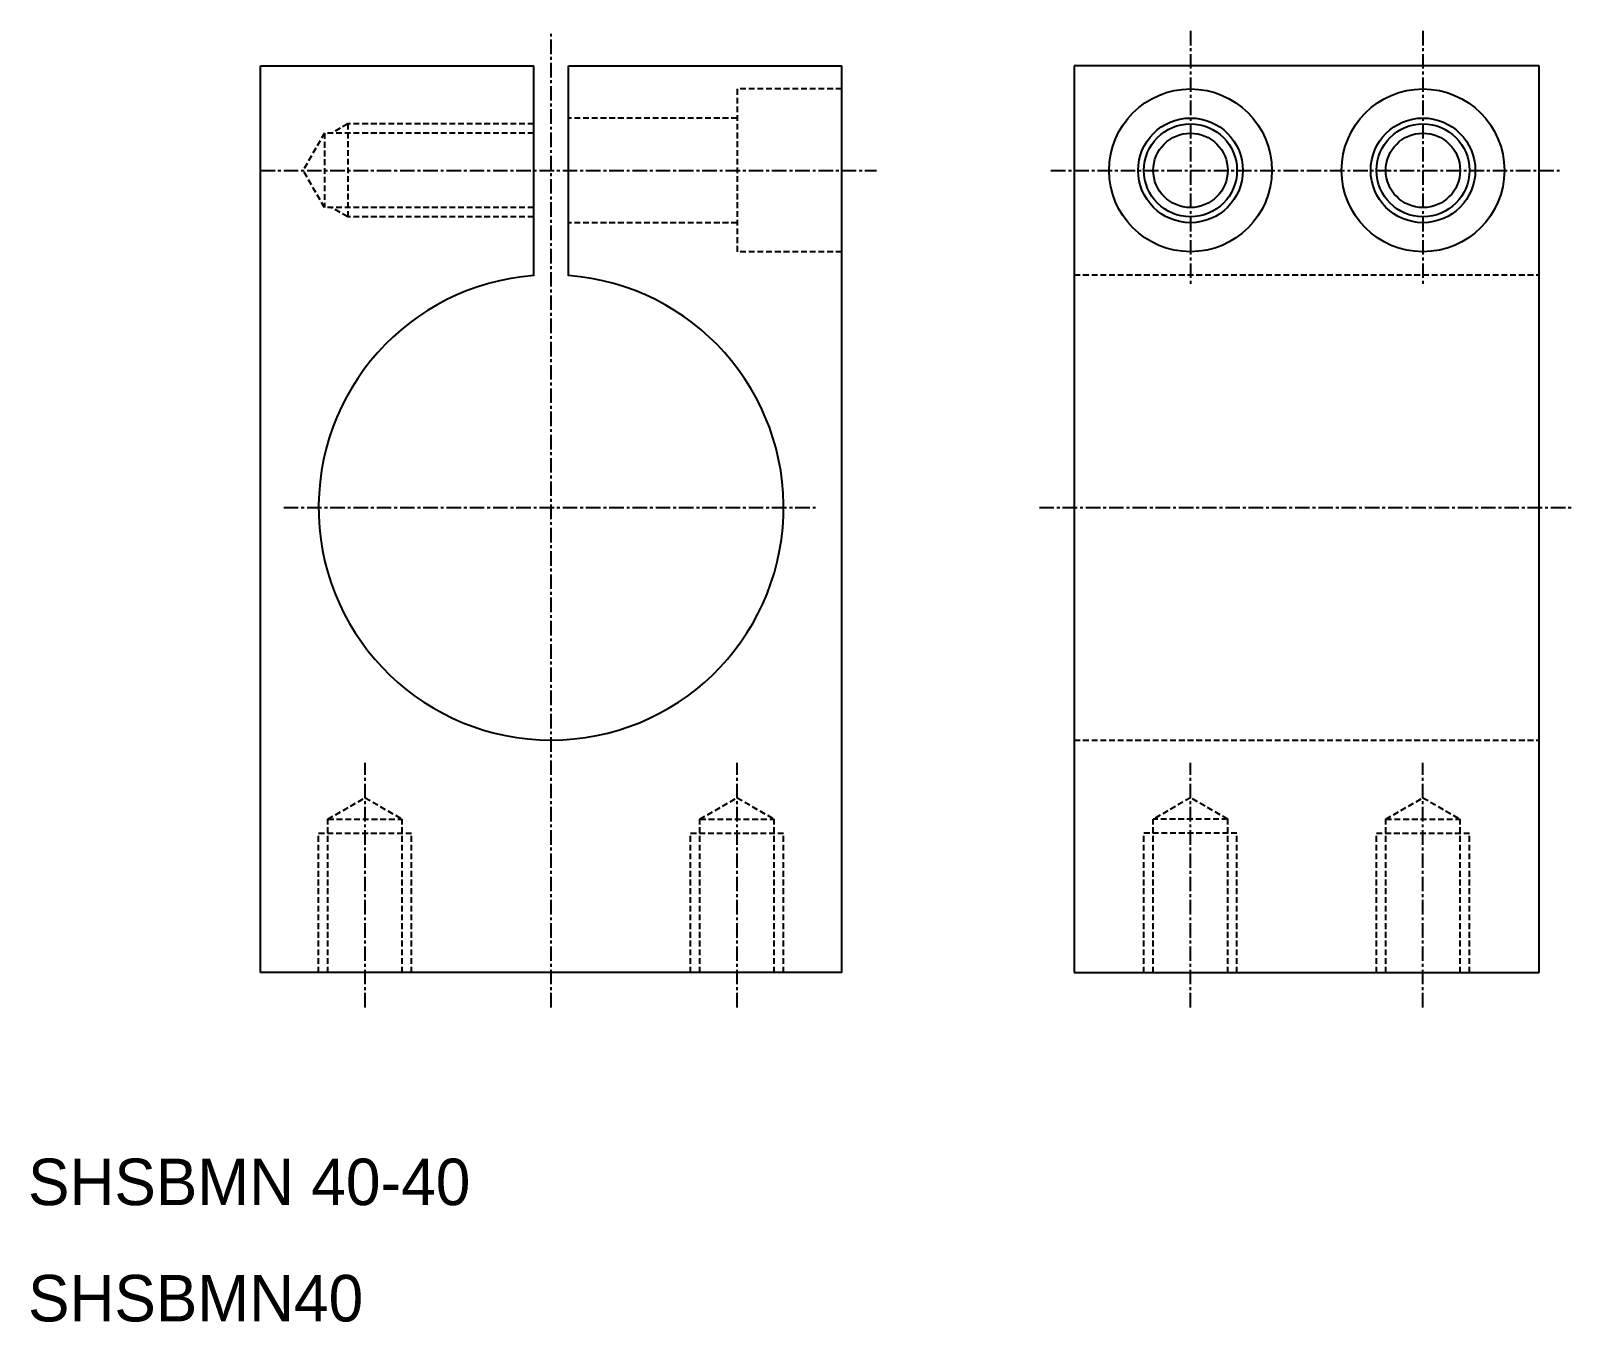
# Model space of a CAD drawing. Extents: x 5 to 138, y 4 to 115.
import ezdxf

# ---------------------------------------------------------------- set-up
doc = ezdxf.new("R2010")
doc.units = 0
doc.linetypes.add('CENTER', pattern=[2, 1.25, -0.25, 0.25, -0.25])
doc.linetypes.add('DASHED', pattern=[0.75, 0.5, -0.25])
doc.layers.get('0').update_dxf_attribs({"linetype": 'CONTINUOUS'})
doc.layers.add('CENTER', color=1, linetype='CENTER')

msp = doc.modelspace()

# ---------------------------------------------------------------- linework, layer by layer
at = {"color": 7, "linetype": 'CONTINUOUS'}
for p, q in [((24.68, 112.36), (48.18, 112.36)), ((24.68, 34.36), (24.68, 112.36)), ((48.18, 94.3), (48.18, 112.36)), ((51.18, 94.3), (51.18, 112.36)), ((51.18, 112.36), (74.68, 112.36)), ((74.68, 34.36), (74.68, 112.36)), ((134.68, 112.36), (94.68, 112.36)), ((94.68, 112.36), (94.68, 34.36)), ((134.68, 34.36), (134.68, 112.36)), ((74.68, 34.36), (24.68, 34.36)), ((94.68, 34.36), (134.68, 34.36))]:
    msp.add_line(p, q, dxfattribs=at)
at = {"color": 3, "linetype": 'DASHED'}
for p, q in [((74.68, 110.36), (65.68, 110.36)), ((65.68, 110.36), (65.68, 96.36)), ((65.68, 107.86), (51.18, 107.86)), ((30.18, 106.56), (28.34, 103.36)), ((30.18, 106.56), (30.18, 100.16)), ((48.18, 106.56), (30.18, 106.56)), ((32.18, 107.36), (30.8, 106.56)), ((32.18, 107.36), (32.18, 99.36)), ((48.18, 107.36), (32.18, 107.36)), ((30.18, 100.16), (28.34, 103.36)), ((48.18, 100.16), (30.18, 100.16)), ((32.18, 99.36), (30.8, 100.16)), ((48.18, 99.36), (32.18, 99.36)), ((65.68, 98.86), (51.18, 98.86)), ((74.68, 96.36), (65.68, 96.36)), ((94.68, 94.36), (134.68, 94.36)), ((94.68, 54.36), (134.68, 54.36)), ((30.48, 47.56), (33.68, 49.4)), ((33.68, 49.4), (36.88, 47.56)), ((62.48, 47.56), (65.68, 49.4)), ((65.68, 49.4), (68.88, 47.56)), ((104.68, 49.4), (101.48, 47.56)), ((107.88, 47.56), (104.68, 49.4)), ((121.48, 47.56), (124.68, 49.4)), ((124.68, 49.4), (127.88, 47.56)), ((30.48, 47.56), (36.88, 47.56)), ((30.48, 34.36), (30.48, 47.56)), ((36.88, 34.36), (36.88, 47.56)), ((62.48, 47.56), (68.88, 47.56)), ((62.48, 34.36), (62.48, 47.56)), ((68.88, 34.36), (68.88, 47.56)), ((101.48, 34.36), (101.48, 47.56)), ((107.88, 47.56), (101.48, 47.56)), ((107.88, 34.36), (107.88, 47.56)), ((121.48, 47.56), (127.88, 47.56)), ((121.48, 34.36), (121.48, 47.56)), ((127.88, 34.36), (127.88, 47.56)), ((29.68, 46.36), (37.68, 46.36)), ((29.68, 34.36), (29.68, 46.36)), ((37.68, 34.36), (37.68, 46.36)), ((61.68, 46.36), (69.68, 46.36)), ((61.68, 34.36), (61.68, 46.36)), ((69.68, 34.36), (69.68, 46.36)), ((100.68, 34.36), (100.68, 46.36)), ((108.68, 46.36), (100.68, 46.36)), ((108.68, 34.36), (108.68, 46.36)), ((120.68, 46.36), (128.68, 46.36)), ((120.68, 34.36), (120.68, 46.36)), ((128.68, 34.36), (128.68, 46.36))]:
    msp.add_line(p, q, dxfattribs=at)
at = {"color": 7, "linetype": 'CONTINUOUS'}
for centre, radius in [((104.68, 103.36), 7), ((124.68, 103.36), 7), ((104.68, 103.36), 4.5), ((124.68, 103.36), 4.5), ((104.68, 103.36), 3.2), ((124.68, 103.36), 3.2)]:
    msp.add_circle(centre, radius, dxfattribs=at)
at = {"color": 3, "linetype": 'CONTINUOUS'}
for centre in [(104.68, 103.36), (124.68, 103.36)]:
    msp.add_circle(centre, 4, dxfattribs=at)
at = {"color": 7, "linetype": 'CONTINUOUS'}
msp.add_arc((49.68, 74.36), 20, 94.3012, 85.6988, dxfattribs=at)
at = {"layer": 'CENTER', "color": 1, "linetype": 'CENTER'}
for p, q in [((49.68, 31.36), (49.68, 115.36)), ((104.68, 115.36), (104.68, 93.36)), ((124.68, 115.36), (124.68, 93.36)), ((24.68, 103.36), (77.68, 103.36)), ((92.68, 103.36), (136.68, 103.36)), ((26.68, 74.36), (72.68, 74.36)), ((91.68, 74.36), (137.68, 74.36)), ((33.68, 31.36), (33.68, 52.4)), ((65.68, 31.36), (65.68, 52.4)), ((104.68, 31.36), (104.68, 52.4)), ((124.68, 31.36), (124.68, 52.4))]:
    msp.add_line(p, q, dxfattribs=at)

# ---------------------------------------------------------------- texts
at = {"color": 7, "linetype": 'CONTINUOUS'}
for s, p in [('SHSBMN 40-40', (4.68, 14.36)), ('SHSBMN40', (4.68, 4.36))]:
    msp.add_text(s, height=4, dxfattribs=at).set_placement(p)

doc.saveas('drawing.dxf')
